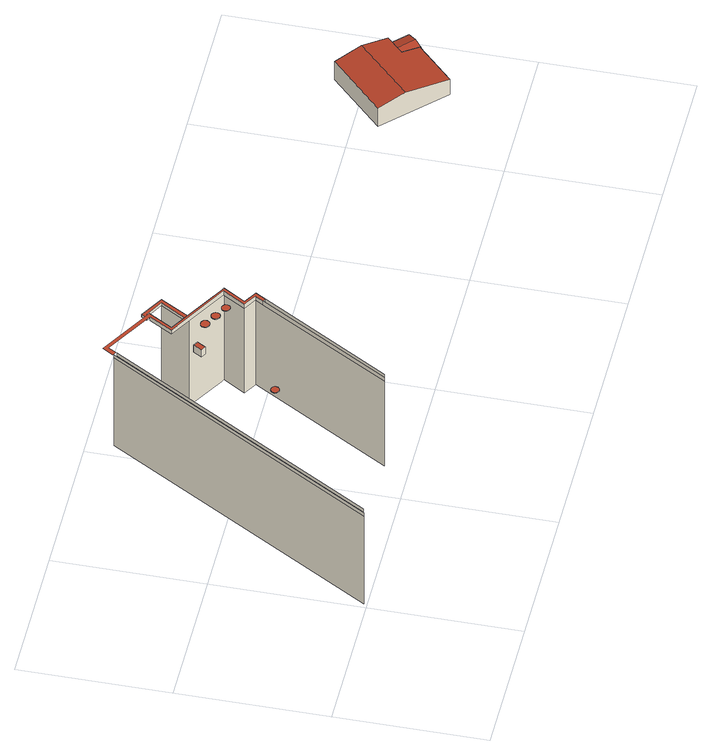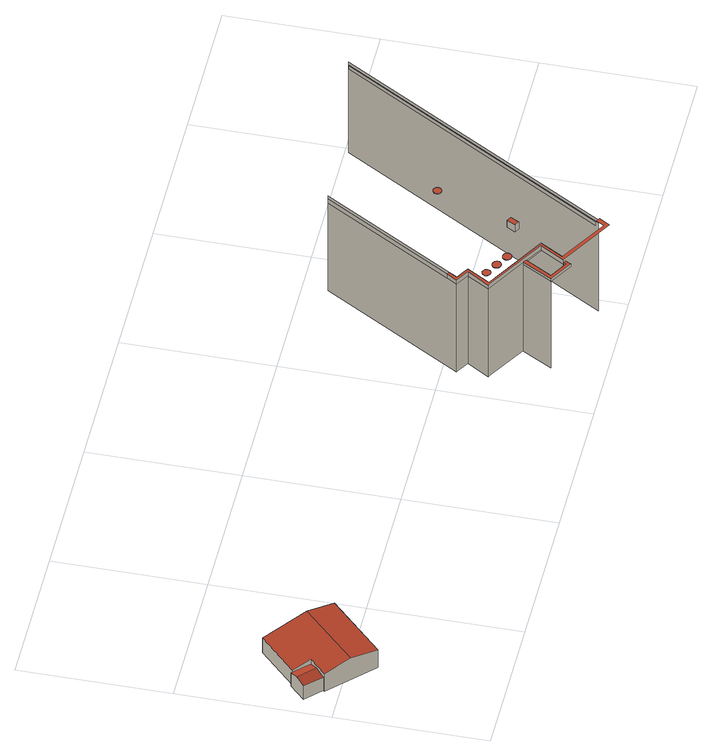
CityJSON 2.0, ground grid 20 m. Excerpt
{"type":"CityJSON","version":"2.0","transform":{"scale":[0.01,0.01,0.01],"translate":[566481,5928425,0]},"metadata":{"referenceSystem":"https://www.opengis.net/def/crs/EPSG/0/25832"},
"CityObjects":{
"building1":{"type":"Building","attributes":{"Grundfläche 2D":"2421.631820","Grundhöhe NN":"0.075"},"children":["building1-1","building1-2","building1-3","building1-4","building1-5","building1-6"],"geometry":[{"type":"MultiSurface","lod":"3","boundaries":[[[0,1,2,3]],[[1,0,4,5]],[[6,7,8,9]],[[10,11,12,13]],[[11,10,14,15,16,17,18]],[[19,20,21,22]],[[23,24,25,26]],[[27,28,29,30]],[[31,25,24,32,33,34,35,22,12,36,37,38,39,29,28,40,41,42,43,44]],[[23,45,32,24]],[[46,47,48,49,30,50,51,52,53,54,55]],[[53,52,51,56,57,50,30,29,39,38]],[[58,59,60,35,34,33]],[[22,35,60,19]],[[61,47,46,62]],[[63,18,17,64]],[[18,36,12,11]],[[18,63,37,36]],[[58,33,32,45]],[[63,53,38,37]],[[53,63,64,54]]],"semantics":{"surfaces":[{"type":"WallSurface"},{"type":"RoofSurface"}],"values":[0,0,0,0,0,0,0,0,1,0,0,0,0,0,0,0,0,0,0,0,0]}}]},
"building1-1":{"type":"BuildingInstallation","parents":["building1"],"geometry":[{"type":"MultiSurface","lod":"3","boundaries":[[[65,66,67,68,69,70,71,72,73,74,75,76,77,78,79,80,81,82]],[[67,66,83,84]],[[68,67,84,85]],[[69,68,85,86]],[[77,76,87,88]],[[78,77,88,89]],[[79,78,89,90]],[[80,79,90,91]],[[81,80,91,92]],[[82,81,92,93]],[[71,70,94,95]],[[70,69,86,94]],[[72,71,95,96]],[[73,72,96,97]],[[74,73,97,98]],[[75,74,98,99]],[[76,75,99,87]],[[65,82,93,100]],[[66,65,100,83]]],"semantics":{"surfaces":[{"type":"RoofSurface"},{"type":"WallSurface"}],"values":[0,1,1,1,1,1,1,1,1,1,1,1,1,1,1,1,1,1,1]}}]},
"building1-2":{"type":"BuildingInstallation","parents":["building1"],"geometry":[{"type":"MultiSurface","lod":"3","boundaries":[[[101,102,103,104]],[[105,106,104,103]],[[106,107,101,104]],[[102,101,107,108]],[[103,102,108,105]]],"semantics":{"surfaces":[{"type":"RoofSurface"},{"type":"WallSurface"}],"values":[0,1,1,1,1]}}]},
"building1-3":{"type":"BuildingInstallation","parents":["building1"],"geometry":[{"type":"MultiSurface","lod":"3","boundaries":[[[109,110,111,112,113,114,115,116,117,118,119,120,121,122,123,124,125,126]],[[113,112,127,128]],[[114,113,128,129]],[[111,110,130,131]],[[112,111,131,127]],[[115,114,129,132]],[[116,115,132,133]],[[117,116,133,134]],[[118,117,134,135]],[[119,118,135,136]],[[120,119,136,137]],[[121,120,137,138]],[[122,121,138,139]],[[123,122,139,140]],[[124,123,140,141]],[[125,124,141,142]],[[126,125,142,143]],[[109,126,143,144]],[[110,109,144,130]]],"semantics":{"surfaces":[{"type":"RoofSurface"},{"type":"WallSurface"}],"values":[0,1,1,1,1,1,1,1,1,1,1,1,1,1,1,1,1,1,1]}}]},
"building1-4":{"type":"BuildingInstallation","parents":["building1"],"geometry":[{"type":"MultiSurface","lod":"3","boundaries":[[[145,146,147,148,149,150,151,152,153,154,155,156,157,158,159,160,161,162]],[[163,164,160,159]],[[164,165,161,160]],[[165,166,162,161]],[[145,162,166,167]],[[167,168,146,145]],[[169,170,154,153]],[[153,152,171,169]],[[170,172,155,154]],[[172,173,156,155]],[[173,174,157,156]],[[174,175,158,157]],[[175,163,159,158]],[[168,176,147,146]],[[176,177,148,147]],[[177,178,149,148]],[[178,179,150,149]],[[179,180,151,150]],[[180,171,152,151]]],"semantics":{"surfaces":[{"type":"RoofSurface"},{"type":"WallSurface"}],"values":[0,1,1,1,1,1,1,1,1,1,1,1,1,1,1,1,1,1,1]}}]},
"building1-5":{"type":"BuildingInstallation","parents":["building1"],"geometry":[{"type":"MultiSurface","lod":"3","boundaries":[[[181,182,183,184,57,56,185,186]],[[187,188,189,190]],[[191,183,182,189,188]],[[184,183,191,192]],[[48,50,57,184,192]],[[48,47,51,50]],[[47,61,185,56,51]],[[61,193,186,185]],[[187,190,181,186,193]]],"semantics":{"surfaces":[{"type":"RoofSurface"},{"type":"WallSurface"}],"values":[0,1,1,1,1,1,1,1,1]}}]},
"building1-6":{"type":"BuildingInstallation","parents":["building1"],"geometry":[{"type":"MultiSurface","lod":"3","boundaries":[[[194,195,196,197,198,199,200,201,202,203,204,205,206,207,208,209,210,211]],[[212,213,205,204]],[[213,214,206,205]],[[214,215,207,206]],[[216,217,198,197]],[[199,198,217,218]],[[218,219,200,199]],[[219,220,201,200]],[[220,221,202,201]],[[221,222,203,202]],[[222,212,204,203]],[[215,223,208,207]],[[223,224,209,208]],[[210,209,224,225]],[[211,210,225,226]],[[226,227,194,211]],[[227,228,195,194]],[[228,229,196,195]],[[229,216,197,196]]],"semantics":{"surfaces":[{"type":"RoofSurface"},{"type":"WallSurface"}],"values":[0,1,1,1,1,1,1,1,1,1,1,1,1,1,1,1,1,1,1]}}]},
"building2":{"type":"Building","attributes":{"Grundfläche 2D":"105.711971","Grundhöhe NN":"0.881"},"geometry":[{"type":"Solid","lod":"3","boundaries":[[[[230,231,232,233]],[[234,235,230,233,236]],[[237,238,239,240]],[[241,240,239,242,243,244]],[[235,234,245,246]],[[231,230,235,246,247]],[[232,231,247,248]],[[238,237,249,250]],[[242,239,238,250,251]],[[242,251,245,234,243]],[[243,234,236,244]],[[248,252,241,244,236,233,232]],[[249,237,240,241,252]],[[245,251,250,249,252,248,247,246]]]],"semantics":{"surfaces":[{"type":"RoofSurface"},{"type":"WallSurface"},{"type":"GroundSurface"}],"values":[[0,0,0,0,1,1,1,1,1,1,1,1,1,2]]}}]}
},
"vertices":[
[70,48,1497],[2186,3661,1497],[2186,3661,8],[70,48,8],[70,48,1549],[2186,3661,1549],[2230,3635,1549],[141,69,1549],[141,69,1497],[2230,3635,1497],[2538,328,1497],[3544,2044,1497],[3544,2044,1562],[2538,328,1562],[2538,328,737],[2538,328,717],[2538,328,8],[3627,2186,8],[3627,2186,1497],[3505,2066,1497],[2488,315,1497],[2488,315,1562],[3505,2066,1562],[2753,3062,1497],[2753,3062,1562],[2933,3368,1562],[2933,3368,1497],[2992,3388,1497],[2992,3388,1562],[2804,3068,1562],[2804,3068,1497],[2279,3751,1562],[3575,2580,1562],[3397,2277,1562],[3434,2255,1562],[3569,2176,1562],[3627,2186,1562],[3453,2288,1562],[3628,2586,1562],[3591,2607,1562],[2985,3392,1562],[2260,3817,1562],[2173,3668,1562],[2186,3661,1562],[2216,3643,1562],[3575,2580,1497],[3082,2906,8],[3082,2906,1476],[3039,2931,1476],[2804,3068,1476],[3039,2931,1497],[3082,2906,1497],[3591,2607,1497],[3628,2586,1497],[3628,2586,8],[3591,2607,8],[3082,2906,1518],[3039,2931,1518],[3397,2277,1497],[3434,2255,1497],[3569,2176,1497],[3312,3307,1476],[3312,3307,8],[3453,2288,1497],[3453,2288,8],
[2102,1602,1504],[2098,1617,1504],[2091,1632,1504],[2080,1643,1504],[2066,1651,1504],[2039,1655,1504],[2013,1646,1504],[2002,1636,1504],[1993,1622,1504],[1988,1606,1504],[1988,1591,1504],[1999,1565,1504],[2019,1547,1504],[2034,1542,1504],[2051,1542,1504],[2066,1546,1504],[2080,1554,1504],[2097,1575,1504],[2098,1617,1497],[2091,1632,1497],[2080,1643,1497],[2066,1651,1497],[1999,1565,1497],[2019,1547,1497],[2034,1542,1497],[2051,1542,1497],[2066,1546,1497],[2080,1554,1497],[2097,1575,1497],[2039,1655,1497],[2013,1646,1497],[2002,1636,1497],[1993,1622,1497],[1988,1606,1497],[1988,1591,1497],[2102,1602,1497],
[2498,2724,1614],[2433,2612,1614],[2496,2575,1614],[2562,2687,1614],[2496,2575,1497],[2562,2687,1497],[2498,2724,1497],[2433,2612,1497],
[3047,2743,1504],[3032,2750,1504],[3014,2752,1504],[2997,2749,1504],[2982,2742,1504],[2962,2720,1504],[2955,2692,1504],[2956,2675,1504],[2963,2659,1504],[2974,2646,1504],[2988,2636,1504],[3017,2630,1504],[3045,2637,1504],[3058,2647,1504],[3069,2661,1504],[3075,2678,1504],[3076,2694,1504],[3068,2722,1504],[2997,2749,1497],[2982,2742,1497],[2962,2720,1497],[3032,2750,1497],[3014,2752,1497],[2955,2692,1497],[2956,2675,1497],[2963,2659,1497],[2974,2646,1497],[2988,2636,1497],[3017,2630,1497],[3045,2637,1497],[3058,2647,1497],[3069,2661,1497],[3075,2678,1497],[3076,2694,1497],[3068,2722,1497],[3047,2743,1497],
[3233,2564,1504],[3240,2579,1504],[3240,2608,1504],[3228,2634,1504],[3216,2645,1504],[3200,2652,1504],[3183,2655,1504],[3167,2653,1504],[3142,2640,1504],[3126,2616,1504],[3123,2600,1504],[3124,2583,1504],[3130,2567,1504],[3140,2554,1504],[3164,2538,1504],[3193,2537,1504],[3208,2542,1504],[3222,2551,1504],[3164,2538,1497],[3193,2537,1497],[3208,2542,1497],[3222,2551,1497],[3233,2564,1497],[3240,2579,1497],[3142,2640,1497],[3126,2616,1497],[3167,2653,1497],[3123,2600,1497],[3124,2583,1497],[3130,2567,1497],[3140,2554,1497],[3240,2608,1497],[3228,2634,1497],[3216,2645,1497],[3200,2652,1497],[3183,2655,1497],
[2952,3412,1518],[2985,3392,1518],[3005,3429,1518],[3248,3290,1518],[3312,3307,1518],[2997,3488,1518],[2952,3412,1476],[2985,3392,1476],[2985,3392,1497],[2952,3412,1497],[3005,3429,1476],[3248,3290,1476],[2997,3488,1476],
[3295,2504,1504],[3296,2488,1504],[3302,2474,1504],[3320,2454,1504],[3345,2445,1504],[3361,2446,1504],[3376,2451,1504],[3389,2460,1504],[3399,2472,1504],[3407,2497,1504],[3402,2524,1504],[3394,2537,1504],[3382,2548,1504],[3367,2554,1504],[3352,2557,1504],[3326,2551,1504],[3305,2533,1504],[3298,2520,1504],[3402,2524,1497],[3394,2537,1497],[3382,2548,1497],[3367,2554,1497],[3320,2454,1497],[3345,2445,1497],[3361,2446,1497],[3376,2451,1497],[3389,2460,1497],[3399,2472,1497],[3407,2497,1497],[3352,2557,1497],[3326,2551,1497],[3305,2533,1497],[3298,2520,1497],[3295,2504,1497],[3296,2488,1497],[3302,2474,1497],
[9736,1499,348],[9840,1602,311],[9634,1809,311],[9527,1702,348],[9622,1420,311],[9641,1403,311],[9434,1609,311],[9092,2384,388],[8385,1677,388],[8667,1394,461],[9375,2101,461],[9650,1825,388],[9132,930,338],[9622,1420,338],[9434,1609,388],[9622,1420,88],[9641,1403,88],[9840,1602,88],[9634,1809,88],[9092,2384,88],[8385,1677,88],[9132,930,88],[9650,1825,88]
]}
